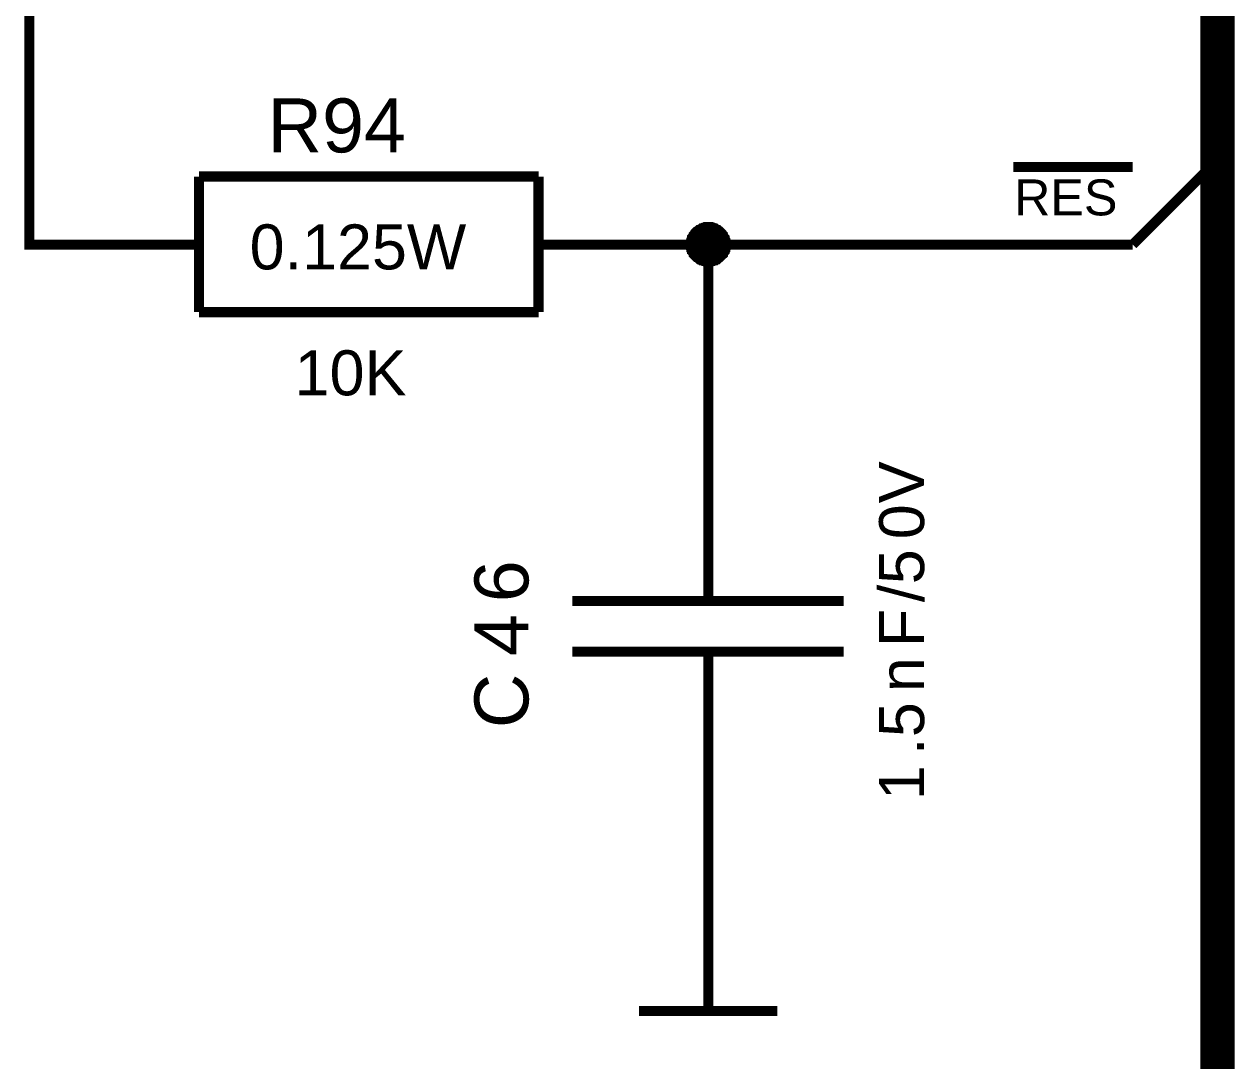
# Model space of a CAD drawing. Header units: millimetres. Extents: x -2024 to 917, y -725 to 13.
# Drawn here: x -1724.16 to -1688.51, y -433.21 to -402.68 of the extents above; entities that cross this region are included whole.
import ezdxf

# ---------------------------------------------------------------- set-up
doc = ezdxf.new("R2010")
doc.units = ezdxf.units.MM
doc.styles.get("Standard").update_dxf_attribs({"font": 'arial.ttf'})

msp = doc.modelspace()

# ---------------------------------------------------------------- linework, layer by layer
at = {"color": 7}
for points, const_width in [([(-1689.021, -279.172), (-1689.021, -474.17)], 1.016), ([(-1724.009, -376.671), (-1724.009, -409.176), (-1721.51, -409.176)], 0.3), ([(-1691.52, -409.176), (-1689.021, -406.676)], 0.3), ([(-1719.011, -407.172), (-1719.011, -411.163)], 0.3), ([(-1719.011, -407.172), (-1709.014, -407.172)], 0.3), ([(-1709.014, -407.172), (-1709.014, -411.163)], 0.3), ([(-1693.82, -406.891), (-1695.029, -406.891)], 0.3), ([(-1692.612, -406.891), (-1693.82, -406.891)], 0.3), ([(-1691.52, -406.891), (-1692.612, -406.891)], 0.3), ([(-1704.529, -409.176), (-1704.529, -409.143), (-1704.529, -409.126), (-1704.529, -409.093), (-1704.512, -409.077), (-1704.512, -409.044), (-1704.512, -409.027), (-1704.496, -408.994), (-1704.496, -408.977), (-1704.479, -408.961), (-1704.463, -408.928), (-1704.446, -408.911), (-1704.446, -408.895), (-1704.43, -408.878), (-1704.413, -408.845), (-1704.396, -408.828), (-1704.38, -408.812), (-1704.363, -408.795), (-1704.347, -408.779), (-1704.314, -408.762), (-1704.297, -408.746), (-1704.281, -408.746), (-1704.264, -408.729), (-1704.231, -408.712), (-1704.214, -408.696), (-1704.198, -408.696), (-1704.165, -408.679), (-1704.148, -408.679), (-1704.115, -408.679), (-1704.099, -408.663), (-1704.065, -408.663), (-1704.049, -408.663), (-1704.016, -408.663)], 0.3), ([(-1704.529, -409.176), (-1704.529, -409.143), (-1704.529, -409.126), (-1704.529, -409.093), (-1704.512, -409.077), (-1704.512, -409.044), (-1704.512, -409.027), (-1704.496, -408.994), (-1704.496, -408.977), (-1704.479, -408.961), (-1704.463, -408.928), (-1704.446, -408.911), (-1704.446, -408.895), (-1704.43, -408.878), (-1704.413, -408.845), (-1704.396, -408.828), (-1704.38, -408.812), (-1704.363, -408.795), (-1704.347, -408.779), (-1704.314, -408.762), (-1704.297, -408.746), (-1704.281, -408.746), (-1704.264, -408.729), (-1704.231, -408.712), (-1704.214, -408.696), (-1704.198, -408.696), (-1704.165, -408.679), (-1704.148, -408.679), (-1704.115, -408.679), (-1704.099, -408.663), (-1704.065, -408.663), (-1704.049, -408.663), (-1704.016, -408.663)], 0.3), ([(-1704.529, -409.176), (-1704.529, -409.143), (-1704.529, -409.126), (-1704.529, -409.093), (-1704.512, -409.077), (-1704.512, -409.044), (-1704.512, -409.027), (-1704.496, -408.994), (-1704.496, -408.977), (-1704.479, -408.961), (-1704.463, -408.928), (-1704.446, -408.911), (-1704.446, -408.895), (-1704.43, -408.878), (-1704.413, -408.845), (-1704.396, -408.828), (-1704.38, -408.812), (-1704.363, -408.795), (-1704.347, -408.779), (-1704.314, -408.762), (-1704.297, -408.746), (-1704.281, -408.746), (-1704.264, -408.729), (-1704.231, -408.712), (-1704.214, -408.696), (-1704.198, -408.696), (-1704.165, -408.679), (-1704.148, -408.679), (-1704.115, -408.679), (-1704.099, -408.663), (-1704.065, -408.663), (-1704.049, -408.663), (-1704.016, -408.663)], 0.3), ([(-1704.529, -409.176), (-1704.529, -409.143), (-1704.529, -409.126), (-1704.529, -409.093), (-1704.512, -409.077), (-1704.512, -409.044), (-1704.512, -409.027), (-1704.496, -408.994), (-1704.496, -408.977), (-1704.479, -408.961), (-1704.463, -408.928), (-1704.446, -408.911), (-1704.446, -408.895), (-1704.43, -408.878), (-1704.413, -408.845), (-1704.396, -408.828), (-1704.38, -408.812), (-1704.363, -408.795), (-1704.347, -408.779), (-1704.314, -408.762), (-1704.297, -408.746), (-1704.281, -408.746), (-1704.264, -408.729), (-1704.231, -408.712), (-1704.214, -408.696), (-1704.198, -408.696), (-1704.165, -408.679), (-1704.148, -408.679), (-1704.115, -408.679), (-1704.099, -408.663), (-1704.065, -408.663), (-1704.049, -408.663), (-1704.016, -408.663)], 0.3), ([(-1704.529, -409.176), (-1704.529, -409.143), (-1704.529, -409.126), (-1704.529, -409.093), (-1704.512, -409.077), (-1704.512, -409.044), (-1704.512, -409.027), (-1704.496, -408.994), (-1704.496, -408.977), (-1704.479, -408.961), (-1704.463, -408.928), (-1704.446, -408.911), (-1704.446, -408.895), (-1704.43, -408.878), (-1704.413, -408.845), (-1704.396, -408.828), (-1704.38, -408.812), (-1704.363, -408.795), (-1704.347, -408.779), (-1704.314, -408.762), (-1704.297, -408.746), (-1704.281, -408.746), (-1704.264, -408.729), (-1704.231, -408.712), (-1704.214, -408.696), (-1704.198, -408.696), (-1704.165, -408.679), (-1704.148, -408.679), (-1704.115, -408.679), (-1704.099, -408.663), (-1704.065, -408.663), (-1704.049, -408.663), (-1704.016, -408.663)], 0.0991), ([(-1704.529, -409.176), (-1704.529, -409.143), (-1704.529, -409.126), (-1704.529, -409.093), (-1704.512, -409.077), (-1704.512, -409.044), (-1704.512, -409.027), (-1704.496, -408.994), (-1704.496, -408.977), (-1704.479, -408.961), (-1704.463, -408.928), (-1704.446, -408.911), (-1704.446, -408.895), (-1704.43, -408.878), (-1704.413, -408.845), (-1704.396, -408.828), (-1704.38, -408.812), (-1704.363, -408.795), (-1704.347, -408.779), (-1704.314, -408.762), (-1704.297, -408.746), (-1704.281, -408.746), (-1704.264, -408.729), (-1704.231, -408.712), (-1704.214, -408.696), (-1704.198, -408.696), (-1704.165, -408.679), (-1704.148, -408.679), (-1704.115, -408.679), (-1704.099, -408.663), (-1704.065, -408.663), (-1704.049, -408.663), (-1704.016, -408.663)], 0.0991), ([(-1704.529, -409.176), (-1704.529, -409.143), (-1704.529, -409.126), (-1704.529, -409.093), (-1704.512, -409.077), (-1704.512, -409.044), (-1704.512, -409.027), (-1704.496, -408.994), (-1704.496, -408.977), (-1704.479, -408.961), (-1704.463, -408.928), (-1704.446, -408.911), (-1704.446, -408.895), (-1704.43, -408.878), (-1704.413, -408.845), (-1704.396, -408.828), (-1704.38, -408.812), (-1704.363, -408.795), (-1704.347, -408.779), (-1704.314, -408.762), (-1704.297, -408.746), (-1704.281, -408.746), (-1704.264, -408.729), (-1704.231, -408.712), (-1704.214, -408.696), (-1704.198, -408.696), (-1704.165, -408.679), (-1704.148, -408.679), (-1704.115, -408.679), (-1704.099, -408.663), (-1704.065, -408.663), (-1704.049, -408.663), (-1704.016, -408.663)], 0.0991), ([(-1704.529, -409.176), (-1704.529, -409.143), (-1704.529, -409.126), (-1704.529, -409.093), (-1704.512, -409.077), (-1704.512, -409.044), (-1704.512, -409.027), (-1704.496, -408.994), (-1704.496, -408.977), (-1704.479, -408.961), (-1704.463, -408.928), (-1704.446, -408.911), (-1704.446, -408.895), (-1704.43, -408.878), (-1704.413, -408.845), (-1704.396, -408.828), (-1704.38, -408.812), (-1704.363, -408.795), (-1704.347, -408.779), (-1704.314, -408.762), (-1704.297, -408.746), (-1704.281, -408.746), (-1704.264, -408.729), (-1704.231, -408.712), (-1704.214, -408.696), (-1704.198, -408.696), (-1704.165, -408.679), (-1704.148, -408.679), (-1704.115, -408.679), (-1704.099, -408.663), (-1704.065, -408.663), (-1704.049, -408.663), (-1704.016, -408.663)], 0.0991), ([(-1704.016, -408.663), (-1704.016, -408.663)], 0.3), ([(-1704.016, -408.663), (-1703.983, -408.663), (-1703.966, -408.663), (-1703.933, -408.663), (-1703.916, -408.679), (-1703.883, -408.679), (-1703.867, -408.679), (-1703.834, -408.696), (-1703.817, -408.696), (-1703.801, -408.712), (-1703.768, -408.729), (-1703.751, -408.746), (-1703.734, -408.746), (-1703.718, -408.762), (-1703.685, -408.779), (-1703.668, -408.795), (-1703.652, -408.812), (-1703.635, -408.828), (-1703.619, -408.845), (-1703.602, -408.878), (-1703.585, -408.895), (-1703.585, -408.911), (-1703.569, -408.928), (-1703.552, -408.961), (-1703.536, -408.977), (-1703.536, -408.994), (-1703.519, -409.027), (-1703.519, -409.044), (-1703.519, -409.077), (-1703.503, -409.093), (-1703.503, -409.126), (-1703.503, -409.143), (-1703.503, -409.176)], 0.3), ([(-1704.016, -408.663), (-1704.016, -408.663)], 0.3), ([(-1704.016, -408.663), (-1703.983, -408.663), (-1703.966, -408.663), (-1703.933, -408.663), (-1703.916, -408.679), (-1703.883, -408.679), (-1703.867, -408.679), (-1703.834, -408.696), (-1703.817, -408.696), (-1703.801, -408.712), (-1703.768, -408.729), (-1703.751, -408.746), (-1703.734, -408.746), (-1703.718, -408.762), (-1703.685, -408.779), (-1703.668, -408.795), (-1703.652, -408.812), (-1703.635, -408.828), (-1703.619, -408.845), (-1703.602, -408.878), (-1703.585, -408.895), (-1703.585, -408.911), (-1703.569, -408.928), (-1703.552, -408.961), (-1703.536, -408.977), (-1703.536, -408.994), (-1703.519, -409.027), (-1703.519, -409.044), (-1703.519, -409.077), (-1703.503, -409.093), (-1703.503, -409.126), (-1703.503, -409.143), (-1703.503, -409.176)], 0.3), ([(-1704.016, -408.663), (-1704.016, -408.663)], 0.3), ([(-1704.016, -408.663), (-1703.983, -408.663), (-1703.966, -408.663), (-1703.933, -408.663), (-1703.916, -408.679), (-1703.883, -408.679), (-1703.867, -408.679), (-1703.834, -408.696), (-1703.817, -408.696), (-1703.801, -408.712), (-1703.768, -408.729), (-1703.751, -408.746), (-1703.734, -408.746), (-1703.718, -408.762), (-1703.685, -408.779), (-1703.668, -408.795), (-1703.652, -408.812), (-1703.635, -408.828), (-1703.619, -408.845), (-1703.602, -408.878), (-1703.585, -408.895), (-1703.585, -408.911), (-1703.569, -408.928), (-1703.552, -408.961), (-1703.536, -408.977), (-1703.536, -408.994), (-1703.519, -409.027), (-1703.519, -409.044), (-1703.519, -409.077), (-1703.503, -409.093), (-1703.503, -409.126), (-1703.503, -409.143), (-1703.503, -409.176)], 0.3), ([(-1704.016, -408.663), (-1704.016, -408.663)], 0.3), ([(-1704.016, -408.663), (-1703.983, -408.663), (-1703.966, -408.663), (-1703.933, -408.663), (-1703.916, -408.679), (-1703.883, -408.679), (-1703.867, -408.679), (-1703.834, -408.696), (-1703.817, -408.696), (-1703.801, -408.712), (-1703.768, -408.729), (-1703.751, -408.746), (-1703.734, -408.746), (-1703.718, -408.762), (-1703.685, -408.779), (-1703.668, -408.795), (-1703.652, -408.812), (-1703.635, -408.828), (-1703.619, -408.845), (-1703.602, -408.878), (-1703.585, -408.895), (-1703.585, -408.911), (-1703.569, -408.928), (-1703.552, -408.961), (-1703.536, -408.977), (-1703.536, -408.994), (-1703.519, -409.027), (-1703.519, -409.044), (-1703.519, -409.077), (-1703.503, -409.093), (-1703.503, -409.126), (-1703.503, -409.143), (-1703.503, -409.176)], 0.3), ([(-1704.016, -408.663), (-1704.016, -408.663)], 0.0991), ([(-1704.016, -408.663), (-1703.983, -408.663), (-1703.966, -408.663), (-1703.933, -408.663), (-1703.916, -408.679), (-1703.883, -408.679), (-1703.867, -408.679), (-1703.834, -408.696), (-1703.817, -408.696), (-1703.801, -408.712), (-1703.768, -408.729), (-1703.751, -408.746), (-1703.734, -408.746), (-1703.718, -408.762), (-1703.685, -408.779), (-1703.668, -408.795), (-1703.652, -408.812), (-1703.635, -408.828), (-1703.619, -408.845), (-1703.602, -408.878), (-1703.585, -408.895), (-1703.585, -408.911), (-1703.569, -408.928), (-1703.552, -408.961), (-1703.536, -408.977), (-1703.536, -408.994), (-1703.519, -409.027), (-1703.519, -409.044), (-1703.519, -409.077), (-1703.503, -409.093), (-1703.503, -409.126), (-1703.503, -409.143), (-1703.503, -409.176)], 0.0991), ([(-1704.016, -408.663), (-1704.016, -408.663)], 0.0991), ([(-1704.016, -408.663), (-1703.983, -408.663), (-1703.966, -408.663), (-1703.933, -408.663), (-1703.916, -408.679), (-1703.883, -408.679), (-1703.867, -408.679), (-1703.834, -408.696), (-1703.817, -408.696), (-1703.801, -408.712), (-1703.768, -408.729), (-1703.751, -408.746), (-1703.734, -408.746), (-1703.718, -408.762), (-1703.685, -408.779), (-1703.668, -408.795), (-1703.652, -408.812), (-1703.635, -408.828), (-1703.619, -408.845), (-1703.602, -408.878), (-1703.585, -408.895), (-1703.585, -408.911), (-1703.569, -408.928), (-1703.552, -408.961), (-1703.536, -408.977), (-1703.536, -408.994), (-1703.519, -409.027), (-1703.519, -409.044), (-1703.519, -409.077), (-1703.503, -409.093), (-1703.503, -409.126), (-1703.503, -409.143), (-1703.503, -409.176)], 0.0991), ([(-1704.016, -408.663), (-1704.016, -408.663)], 0.0991), ([(-1704.016, -408.663), (-1703.983, -408.663), (-1703.966, -408.663), (-1703.933, -408.663), (-1703.916, -408.679), (-1703.883, -408.679), (-1703.867, -408.679), (-1703.834, -408.696), (-1703.817, -408.696), (-1703.801, -408.712), (-1703.768, -408.729), (-1703.751, -408.746), (-1703.734, -408.746), (-1703.718, -408.762), (-1703.685, -408.779), (-1703.668, -408.795), (-1703.652, -408.812), (-1703.635, -408.828), (-1703.619, -408.845), (-1703.602, -408.878), (-1703.585, -408.895), (-1703.585, -408.911), (-1703.569, -408.928), (-1703.552, -408.961), (-1703.536, -408.977), (-1703.536, -408.994), (-1703.519, -409.027), (-1703.519, -409.044), (-1703.519, -409.077), (-1703.503, -409.093), (-1703.503, -409.126), (-1703.503, -409.143), (-1703.503, -409.176)], 0.0991), ([(-1704.016, -408.663), (-1704.016, -408.663)], 0.0991), ([(-1704.016, -408.663), (-1703.983, -408.663), (-1703.966, -408.663), (-1703.933, -408.663), (-1703.916, -408.679), (-1703.883, -408.679), (-1703.867, -408.679), (-1703.834, -408.696), (-1703.817, -408.696), (-1703.801, -408.712), (-1703.768, -408.729), (-1703.751, -408.746), (-1703.734, -408.746), (-1703.718, -408.762), (-1703.685, -408.779), (-1703.668, -408.795), (-1703.652, -408.812), (-1703.635, -408.828), (-1703.619, -408.845), (-1703.602, -408.878), (-1703.585, -408.895), (-1703.585, -408.911), (-1703.569, -408.928), (-1703.552, -408.961), (-1703.536, -408.977), (-1703.536, -408.994), (-1703.519, -409.027), (-1703.519, -409.044), (-1703.519, -409.077), (-1703.503, -409.093), (-1703.503, -409.126), (-1703.503, -409.143), (-1703.503, -409.176)], 0.0991), ([(-1719.011, -409.176), (-1721.51, -409.176)], 0.3), ([(-1709.014, -409.176), (-1706.515, -409.176)], 0.3), ([(-1706.515, -409.176), (-1704.016, -409.176), (-1691.52, -409.176)], 0.3), ([(-1704.016, -409.673), (-1704.049, -409.673), (-1704.065, -409.673), (-1704.099, -409.673), (-1704.115, -409.656), (-1704.148, -409.656), (-1704.165, -409.656), (-1704.198, -409.64), (-1704.214, -409.64), (-1704.231, -409.623), (-1704.264, -409.607), (-1704.281, -409.607), (-1704.297, -409.59), (-1704.314, -409.573), (-1704.347, -409.557), (-1704.363, -409.54), (-1704.38, -409.524), (-1704.396, -409.507), (-1704.413, -409.491), (-1704.43, -409.474), (-1704.446, -409.458), (-1704.446, -409.441), (-1704.463, -409.408), (-1704.479, -409.391), (-1704.496, -409.375), (-1704.496, -409.342), (-1704.512, -409.325), (-1704.512, -409.309), (-1704.512, -409.275), (-1704.529, -409.259), (-1704.529, -409.226), (-1704.529, -409.209), (-1704.529, -409.176)], 0.3), ([(-1704.529, -409.176), (-1704.529, -409.176)], 0.3), ([(-1704.016, -409.673), (-1704.049, -409.673), (-1704.065, -409.673), (-1704.099, -409.673), (-1704.115, -409.656), (-1704.148, -409.656), (-1704.165, -409.656), (-1704.198, -409.64), (-1704.214, -409.64), (-1704.231, -409.623), (-1704.264, -409.607), (-1704.281, -409.607), (-1704.297, -409.59), (-1704.314, -409.573), (-1704.347, -409.557), (-1704.363, -409.54), (-1704.38, -409.524), (-1704.396, -409.507), (-1704.413, -409.491), (-1704.43, -409.474), (-1704.446, -409.458), (-1704.446, -409.441), (-1704.463, -409.408), (-1704.479, -409.391), (-1704.496, -409.375), (-1704.496, -409.342), (-1704.512, -409.325), (-1704.512, -409.309), (-1704.512, -409.275), (-1704.529, -409.259), (-1704.529, -409.226), (-1704.529, -409.209), (-1704.529, -409.176)], 0.3), ([(-1704.529, -409.176), (-1704.529, -409.176)], 0.3), ([(-1704.016, -409.673), (-1704.049, -409.673), (-1704.065, -409.673), (-1704.099, -409.673), (-1704.115, -409.656), (-1704.148, -409.656), (-1704.165, -409.656), (-1704.198, -409.64), (-1704.214, -409.64), (-1704.231, -409.623), (-1704.264, -409.607), (-1704.281, -409.607), (-1704.297, -409.59), (-1704.314, -409.573), (-1704.347, -409.557), (-1704.363, -409.54), (-1704.38, -409.524), (-1704.396, -409.507), (-1704.413, -409.491), (-1704.43, -409.474), (-1704.446, -409.458), (-1704.446, -409.441), (-1704.463, -409.408), (-1704.479, -409.391), (-1704.496, -409.375), (-1704.496, -409.342), (-1704.512, -409.325), (-1704.512, -409.309), (-1704.512, -409.275), (-1704.529, -409.259), (-1704.529, -409.226), (-1704.529, -409.209), (-1704.529, -409.176)], 0.3), ([(-1704.529, -409.176), (-1704.529, -409.176)], 0.3), ([(-1704.016, -409.673), (-1704.049, -409.673), (-1704.065, -409.673), (-1704.099, -409.673), (-1704.115, -409.656), (-1704.148, -409.656), (-1704.165, -409.656), (-1704.198, -409.64), (-1704.214, -409.64), (-1704.231, -409.623), (-1704.264, -409.607), (-1704.281, -409.607), (-1704.297, -409.59), (-1704.314, -409.573), (-1704.347, -409.557), (-1704.363, -409.54), (-1704.38, -409.524), (-1704.396, -409.507), (-1704.413, -409.491), (-1704.43, -409.474), (-1704.446, -409.458), (-1704.446, -409.441), (-1704.463, -409.408), (-1704.479, -409.391), (-1704.496, -409.375), (-1704.496, -409.342), (-1704.512, -409.325), (-1704.512, -409.309), (-1704.512, -409.275), (-1704.529, -409.259), (-1704.529, -409.226), (-1704.529, -409.209), (-1704.529, -409.176)], 0.3), ([(-1704.529, -409.176), (-1704.529, -409.176)], 0.3), ([(-1704.016, -409.673), (-1704.049, -409.673), (-1704.065, -409.673), (-1704.099, -409.673), (-1704.115, -409.656), (-1704.148, -409.656), (-1704.165, -409.656), (-1704.198, -409.64), (-1704.214, -409.64), (-1704.231, -409.623), (-1704.264, -409.607), (-1704.281, -409.607), (-1704.297, -409.59), (-1704.314, -409.573), (-1704.347, -409.557), (-1704.363, -409.54), (-1704.38, -409.524), (-1704.396, -409.507), (-1704.413, -409.491), (-1704.43, -409.474), (-1704.446, -409.458), (-1704.446, -409.441), (-1704.463, -409.408), (-1704.479, -409.391), (-1704.496, -409.375), (-1704.496, -409.342), (-1704.512, -409.325), (-1704.512, -409.309), (-1704.512, -409.275), (-1704.529, -409.259), (-1704.529, -409.226), (-1704.529, -409.209), (-1704.529, -409.176)], 0.0991), ([(-1704.529, -409.176), (-1704.529, -409.176)], 0.0991), ([(-1704.016, -409.673), (-1704.049, -409.673), (-1704.065, -409.673), (-1704.099, -409.673), (-1704.115, -409.656), (-1704.148, -409.656), (-1704.165, -409.656), (-1704.198, -409.64), (-1704.214, -409.64), (-1704.231, -409.623), (-1704.264, -409.607), (-1704.281, -409.607), (-1704.297, -409.59), (-1704.314, -409.573), (-1704.347, -409.557), (-1704.363, -409.54), (-1704.38, -409.524), (-1704.396, -409.507), (-1704.413, -409.491), (-1704.43, -409.474), (-1704.446, -409.458), (-1704.446, -409.441), (-1704.463, -409.408), (-1704.479, -409.391), (-1704.496, -409.375), (-1704.496, -409.342), (-1704.512, -409.325), (-1704.512, -409.309), (-1704.512, -409.275), (-1704.529, -409.259), (-1704.529, -409.226), (-1704.529, -409.209), (-1704.529, -409.176)], 0.0991), ([(-1704.529, -409.176), (-1704.529, -409.176)], 0.0991), ([(-1704.016, -409.673), (-1704.049, -409.673), (-1704.065, -409.673), (-1704.099, -409.673), (-1704.115, -409.656), (-1704.148, -409.656), (-1704.165, -409.656), (-1704.198, -409.64), (-1704.214, -409.64), (-1704.231, -409.623), (-1704.264, -409.607), (-1704.281, -409.607), (-1704.297, -409.59), (-1704.314, -409.573), (-1704.347, -409.557), (-1704.363, -409.54), (-1704.38, -409.524), (-1704.396, -409.507), (-1704.413, -409.491), (-1704.43, -409.474), (-1704.446, -409.458), (-1704.446, -409.441), (-1704.463, -409.408), (-1704.479, -409.391), (-1704.496, -409.375), (-1704.496, -409.342), (-1704.512, -409.325), (-1704.512, -409.309), (-1704.512, -409.275), (-1704.529, -409.259), (-1704.529, -409.226), (-1704.529, -409.209), (-1704.529, -409.176)], 0.0991), ([(-1704.529, -409.176), (-1704.529, -409.176)], 0.0991), ([(-1704.016, -409.673), (-1704.049, -409.673), (-1704.065, -409.673), (-1704.099, -409.673), (-1704.115, -409.656), (-1704.148, -409.656), (-1704.165, -409.656), (-1704.198, -409.64), (-1704.214, -409.64), (-1704.231, -409.623), (-1704.264, -409.607), (-1704.281, -409.607), (-1704.297, -409.59), (-1704.314, -409.573), (-1704.347, -409.557), (-1704.363, -409.54), (-1704.38, -409.524), (-1704.396, -409.507), (-1704.413, -409.491), (-1704.43, -409.474), (-1704.446, -409.458), (-1704.446, -409.441), (-1704.463, -409.408), (-1704.479, -409.391), (-1704.496, -409.375), (-1704.496, -409.342), (-1704.512, -409.325), (-1704.512, -409.309), (-1704.512, -409.275), (-1704.529, -409.259), (-1704.529, -409.226), (-1704.529, -409.209), (-1704.529, -409.176)], 0.0991), ([(-1704.529, -409.176), (-1704.529, -409.176)], 0.0991), ([(-1703.503, -409.176), (-1703.503, -409.209), (-1703.503, -409.226), (-1703.503, -409.259), (-1703.519, -409.275), (-1703.519, -409.309), (-1703.519, -409.325), (-1703.536, -409.342), (-1703.536, -409.375), (-1703.552, -409.391), (-1703.569, -409.408), (-1703.585, -409.441), (-1703.585, -409.458), (-1703.602, -409.474), (-1703.619, -409.491), (-1703.635, -409.507), (-1703.652, -409.524), (-1703.668, -409.54), (-1703.685, -409.557), (-1703.718, -409.573), (-1703.734, -409.59), (-1703.751, -409.607), (-1703.768, -409.607), (-1703.801, -409.623), (-1703.817, -409.64), (-1703.834, -409.64), (-1703.867, -409.656), (-1703.883, -409.656), (-1703.916, -409.656), (-1703.933, -409.673), (-1703.966, -409.673), (-1703.983, -409.673), (-1704.016, -409.673)], 0.3), ([(-1704.016, -416.677), (-1704.016, -409.176)], 0.3), ([(-1703.503, -409.176), (-1703.503, -409.209), (-1703.503, -409.226), (-1703.503, -409.259), (-1703.519, -409.275), (-1703.519, -409.309), (-1703.519, -409.325), (-1703.536, -409.342), (-1703.536, -409.375), (-1703.552, -409.391), (-1703.569, -409.408), (-1703.585, -409.441), (-1703.585, -409.458), (-1703.602, -409.474), (-1703.619, -409.491), (-1703.635, -409.507), (-1703.652, -409.524), (-1703.668, -409.54), (-1703.685, -409.557), (-1703.718, -409.573), (-1703.734, -409.59), (-1703.751, -409.607), (-1703.768, -409.607), (-1703.801, -409.623), (-1703.817, -409.64), (-1703.834, -409.64), (-1703.867, -409.656), (-1703.883, -409.656), (-1703.916, -409.656), (-1703.933, -409.673), (-1703.966, -409.673), (-1703.983, -409.673), (-1704.016, -409.673)], 0.3), ([(-1703.503, -409.176), (-1703.503, -409.209), (-1703.503, -409.226), (-1703.503, -409.259), (-1703.519, -409.275), (-1703.519, -409.309), (-1703.519, -409.325), (-1703.536, -409.342), (-1703.536, -409.375), (-1703.552, -409.391), (-1703.569, -409.408), (-1703.585, -409.441), (-1703.585, -409.458), (-1703.602, -409.474), (-1703.619, -409.491), (-1703.635, -409.507), (-1703.652, -409.524), (-1703.668, -409.54), (-1703.685, -409.557), (-1703.718, -409.573), (-1703.734, -409.59), (-1703.751, -409.607), (-1703.768, -409.607), (-1703.801, -409.623), (-1703.817, -409.64), (-1703.834, -409.64), (-1703.867, -409.656), (-1703.883, -409.656), (-1703.916, -409.656), (-1703.933, -409.673), (-1703.966, -409.673), (-1703.983, -409.673), (-1704.016, -409.673)], 0.3), ([(-1703.503, -409.176), (-1703.503, -409.209), (-1703.503, -409.226), (-1703.503, -409.259), (-1703.519, -409.275), (-1703.519, -409.309), (-1703.519, -409.325), (-1703.536, -409.342), (-1703.536, -409.375), (-1703.552, -409.391), (-1703.569, -409.408), (-1703.585, -409.441), (-1703.585, -409.458), (-1703.602, -409.474), (-1703.619, -409.491), (-1703.635, -409.507), (-1703.652, -409.524), (-1703.668, -409.54), (-1703.685, -409.557), (-1703.718, -409.573), (-1703.734, -409.59), (-1703.751, -409.607), (-1703.768, -409.607), (-1703.801, -409.623), (-1703.817, -409.64), (-1703.834, -409.64), (-1703.867, -409.656), (-1703.883, -409.656), (-1703.916, -409.656), (-1703.933, -409.673), (-1703.966, -409.673), (-1703.983, -409.673), (-1704.016, -409.673)], 0.3), ([(-1703.503, -409.176), (-1703.503, -409.209), (-1703.503, -409.226), (-1703.503, -409.259), (-1703.519, -409.275), (-1703.519, -409.309), (-1703.519, -409.325), (-1703.536, -409.342), (-1703.536, -409.375), (-1703.552, -409.391), (-1703.569, -409.408), (-1703.585, -409.441), (-1703.585, -409.458), (-1703.602, -409.474), (-1703.619, -409.491), (-1703.635, -409.507), (-1703.652, -409.524), (-1703.668, -409.54), (-1703.685, -409.557), (-1703.718, -409.573), (-1703.734, -409.59), (-1703.751, -409.607), (-1703.768, -409.607), (-1703.801, -409.623), (-1703.817, -409.64), (-1703.834, -409.64), (-1703.867, -409.656), (-1703.883, -409.656), (-1703.916, -409.656), (-1703.933, -409.673), (-1703.966, -409.673), (-1703.983, -409.673), (-1704.016, -409.673)], 0.0991), ([(-1703.503, -409.176), (-1703.503, -409.209), (-1703.503, -409.226), (-1703.503, -409.259), (-1703.519, -409.275), (-1703.519, -409.309), (-1703.519, -409.325), (-1703.536, -409.342), (-1703.536, -409.375), (-1703.552, -409.391), (-1703.569, -409.408), (-1703.585, -409.441), (-1703.585, -409.458), (-1703.602, -409.474), (-1703.619, -409.491), (-1703.635, -409.507), (-1703.652, -409.524), (-1703.668, -409.54), (-1703.685, -409.557), (-1703.718, -409.573), (-1703.734, -409.59), (-1703.751, -409.607), (-1703.768, -409.607), (-1703.801, -409.623), (-1703.817, -409.64), (-1703.834, -409.64), (-1703.867, -409.656), (-1703.883, -409.656), (-1703.916, -409.656), (-1703.933, -409.673), (-1703.966, -409.673), (-1703.983, -409.673), (-1704.016, -409.673)], 0.0991), ([(-1703.503, -409.176), (-1703.503, -409.209), (-1703.503, -409.226), (-1703.503, -409.259), (-1703.519, -409.275), (-1703.519, -409.309), (-1703.519, -409.325), (-1703.536, -409.342), (-1703.536, -409.375), (-1703.552, -409.391), (-1703.569, -409.408), (-1703.585, -409.441), (-1703.585, -409.458), (-1703.602, -409.474), (-1703.619, -409.491), (-1703.635, -409.507), (-1703.652, -409.524), (-1703.668, -409.54), (-1703.685, -409.557), (-1703.718, -409.573), (-1703.734, -409.59), (-1703.751, -409.607), (-1703.768, -409.607), (-1703.801, -409.623), (-1703.817, -409.64), (-1703.834, -409.64), (-1703.867, -409.656), (-1703.883, -409.656), (-1703.916, -409.656), (-1703.933, -409.673), (-1703.966, -409.673), (-1703.983, -409.673), (-1704.016, -409.673)], 0.0991), ([(-1703.503, -409.176), (-1703.503, -409.209), (-1703.503, -409.226), (-1703.503, -409.259), (-1703.519, -409.275), (-1703.519, -409.309), (-1703.519, -409.325), (-1703.536, -409.342), (-1703.536, -409.375), (-1703.552, -409.391), (-1703.569, -409.408), (-1703.585, -409.441), (-1703.585, -409.458), (-1703.602, -409.474), (-1703.619, -409.491), (-1703.635, -409.507), (-1703.652, -409.524), (-1703.668, -409.54), (-1703.685, -409.557), (-1703.718, -409.573), (-1703.734, -409.59), (-1703.751, -409.607), (-1703.768, -409.607), (-1703.801, -409.623), (-1703.817, -409.64), (-1703.834, -409.64), (-1703.867, -409.656), (-1703.883, -409.656), (-1703.916, -409.656), (-1703.933, -409.673), (-1703.966, -409.673), (-1703.983, -409.673), (-1704.016, -409.673)], 0.0991), ([(-1703.503, -409.176), (-1703.503, -409.176), (-1703.503, -409.176), (-1703.503, -409.176), (-1703.503, -409.176), (-1703.503, -409.176), (-1703.503, -409.176), (-1703.503, -409.176), (-1703.503, -409.176), (-1703.503, -409.176), (-1703.503, -409.176), (-1703.503, -409.176), (-1703.503, -409.176), (-1703.503, -409.176), (-1703.503, -409.176), (-1703.503, -409.176), (-1703.503, -409.176), (-1703.503, -409.176), (-1703.503, -409.176), (-1703.503, -409.176), (-1703.503, -409.176), (-1703.503, -409.176), (-1703.503, -409.176), (-1703.503, -409.176), (-1703.503, -409.176), (-1703.503, -409.176), (-1703.503, -409.176), (-1703.503, -409.176), (-1703.503, -409.176), (-1703.503, -409.176), (-1703.503, -409.176), (-1703.503, -409.176), (-1703.503, -409.176)], 0.3), ([(-1703.503, -409.176), (-1703.503, -409.176)], 0.3), ([(-1703.503, -409.176), (-1703.503, -409.176), (-1703.503, -409.176), (-1703.503, -409.176), (-1703.503, -409.176), (-1703.503, -409.176), (-1703.503, -409.176), (-1703.503, -409.176), (-1703.503, -409.176), (-1703.503, -409.176), (-1703.503, -409.176), (-1703.503, -409.176), (-1703.503, -409.176), (-1703.503, -409.176), (-1703.503, -409.176), (-1703.503, -409.176), (-1703.503, -409.176), (-1703.503, -409.176), (-1703.503, -409.176), (-1703.503, -409.176), (-1703.503, -409.176), (-1703.503, -409.176), (-1703.503, -409.176), (-1703.503, -409.176), (-1703.503, -409.176), (-1703.503, -409.176), (-1703.503, -409.176), (-1703.503, -409.176), (-1703.503, -409.176), (-1703.503, -409.176), (-1703.503, -409.176), (-1703.503, -409.176), (-1703.503, -409.176)], 0.3), ([(-1703.503, -409.176), (-1703.503, -409.176)], 0.3), ([(-1703.503, -409.176), (-1703.503, -409.176), (-1703.503, -409.176), (-1703.503, -409.176), (-1703.503, -409.176), (-1703.503, -409.176), (-1703.503, -409.176), (-1703.503, -409.176), (-1703.503, -409.176), (-1703.503, -409.176), (-1703.503, -409.176), (-1703.503, -409.176), (-1703.503, -409.176), (-1703.503, -409.176), (-1703.503, -409.176), (-1703.503, -409.176), (-1703.503, -409.176), (-1703.503, -409.176), (-1703.503, -409.176), (-1703.503, -409.176), (-1703.503, -409.176), (-1703.503, -409.176), (-1703.503, -409.176), (-1703.503, -409.176), (-1703.503, -409.176), (-1703.503, -409.176), (-1703.503, -409.176), (-1703.503, -409.176), (-1703.503, -409.176), (-1703.503, -409.176), (-1703.503, -409.176), (-1703.503, -409.176), (-1703.503, -409.176)], 0.3), ([(-1703.503, -409.176), (-1703.503, -409.176)], 0.3), ([(-1703.503, -409.176), (-1703.503, -409.176), (-1703.503, -409.176), (-1703.503, -409.176), (-1703.503, -409.176), (-1703.503, -409.176), (-1703.503, -409.176), (-1703.503, -409.176), (-1703.503, -409.176), (-1703.503, -409.176), (-1703.503, -409.176), (-1703.503, -409.176), (-1703.503, -409.176), (-1703.503, -409.176), (-1703.503, -409.176), (-1703.503, -409.176), (-1703.503, -409.176), (-1703.503, -409.176), (-1703.503, -409.176), (-1703.503, -409.176), (-1703.503, -409.176), (-1703.503, -409.176), (-1703.503, -409.176), (-1703.503, -409.176), (-1703.503, -409.176), (-1703.503, -409.176), (-1703.503, -409.176), (-1703.503, -409.176), (-1703.503, -409.176), (-1703.503, -409.176), (-1703.503, -409.176), (-1703.503, -409.176), (-1703.503, -409.176)], 0.3), ([(-1703.503, -409.176), (-1703.503, -409.176)], 0.3), ([(-1703.503, -409.176), (-1703.503, -409.176), (-1703.503, -409.176), (-1703.503, -409.176), (-1703.503, -409.176), (-1703.503, -409.176), (-1703.503, -409.176), (-1703.503, -409.176), (-1703.503, -409.176), (-1703.503, -409.176), (-1703.503, -409.176), (-1703.503, -409.176), (-1703.503, -409.176), (-1703.503, -409.176), (-1703.503, -409.176), (-1703.503, -409.176), (-1703.503, -409.176), (-1703.503, -409.176), (-1703.503, -409.176), (-1703.503, -409.176), (-1703.503, -409.176), (-1703.503, -409.176), (-1703.503, -409.176), (-1703.503, -409.176), (-1703.503, -409.176), (-1703.503, -409.176), (-1703.503, -409.176), (-1703.503, -409.176), (-1703.503, -409.176), (-1703.503, -409.176), (-1703.503, -409.176), (-1703.503, -409.176), (-1703.503, -409.176)], 0.0991), ([(-1703.503, -409.176), (-1703.503, -409.176)], 0.0991), ([(-1703.503, -409.176), (-1703.503, -409.176), (-1703.503, -409.176), (-1703.503, -409.176), (-1703.503, -409.176), (-1703.503, -409.176), (-1703.503, -409.176), (-1703.503, -409.176), (-1703.503, -409.176), (-1703.503, -409.176), (-1703.503, -409.176), (-1703.503, -409.176), (-1703.503, -409.176), (-1703.503, -409.176), (-1703.503, -409.176), (-1703.503, -409.176), (-1703.503, -409.176), (-1703.503, -409.176), (-1703.503, -409.176), (-1703.503, -409.176), (-1703.503, -409.176), (-1703.503, -409.176), (-1703.503, -409.176), (-1703.503, -409.176), (-1703.503, -409.176), (-1703.503, -409.176), (-1703.503, -409.176), (-1703.503, -409.176), (-1703.503, -409.176), (-1703.503, -409.176), (-1703.503, -409.176), (-1703.503, -409.176), (-1703.503, -409.176)], 0.0991), ([(-1703.503, -409.176), (-1703.503, -409.176)], 0.0991), ([(-1703.503, -409.176), (-1703.503, -409.176), (-1703.503, -409.176), (-1703.503, -409.176), (-1703.503, -409.176), (-1703.503, -409.176), (-1703.503, -409.176), (-1703.503, -409.176), (-1703.503, -409.176), (-1703.503, -409.176), (-1703.503, -409.176), (-1703.503, -409.176), (-1703.503, -409.176), (-1703.503, -409.176), (-1703.503, -409.176), (-1703.503, -409.176), (-1703.503, -409.176), (-1703.503, -409.176), (-1703.503, -409.176), (-1703.503, -409.176), (-1703.503, -409.176), (-1703.503, -409.176), (-1703.503, -409.176), (-1703.503, -409.176), (-1703.503, -409.176), (-1703.503, -409.176), (-1703.503, -409.176), (-1703.503, -409.176), (-1703.503, -409.176), (-1703.503, -409.176), (-1703.503, -409.176), (-1703.503, -409.176), (-1703.503, -409.176)], 0.0991), ([(-1703.503, -409.176), (-1703.503, -409.176)], 0.0991), ([(-1703.503, -409.176), (-1703.503, -409.176), (-1703.503, -409.176), (-1703.503, -409.176), (-1703.503, -409.176), (-1703.503, -409.176), (-1703.503, -409.176), (-1703.503, -409.176), (-1703.503, -409.176), (-1703.503, -409.176), (-1703.503, -409.176), (-1703.503, -409.176), (-1703.503, -409.176), (-1703.503, -409.176), (-1703.503, -409.176), (-1703.503, -409.176), (-1703.503, -409.176), (-1703.503, -409.176), (-1703.503, -409.176), (-1703.503, -409.176), (-1703.503, -409.176), (-1703.503, -409.176), (-1703.503, -409.176), (-1703.503, -409.176), (-1703.503, -409.176), (-1703.503, -409.176), (-1703.503, -409.176), (-1703.503, -409.176), (-1703.503, -409.176), (-1703.503, -409.176), (-1703.503, -409.176), (-1703.503, -409.176), (-1703.503, -409.176)], 0.0991), ([(-1703.503, -409.176), (-1703.503, -409.176)], 0.0991), ([(-1719.011, -411.163), (-1709.014, -411.163)], 0.3), ([(-1704.016, -419.674), (-1704.016, -416.677)], 0.3), ([(-1708.021, -419.674), (-1700.027, -419.674)], 0.3), ([(-1708.021, -421.165), (-1700.027, -421.165)], 0.3), ([(-1704.016, -421.165), (-1704.016, -424.178)], 0.3), ([(-1704.016, -424.178), (-1704.016, -426.662)], 0.3), ([(-1704.016, -426.662), (-1704.016, -431.746)], 0.3), ([(-1706.052, -431.746), (-1701.98, -431.746)], 0.3)]:
    msp.add_lwpolyline(points, dxfattribs=dict(at, const_width=const_width))
at = {"color": 7, "const_width": 0.508}
msp.add_lwpolyline([(-1704.352, -409.162, 1), (-1703.844, -409.162, 1)], format="xyb", close=True, dxfattribs=at)

# ---------------------------------------------------------------- texts
at = {"color": 7}
for s, height, p in [('R94', 1.5897, (-1716.992, -406.46)), ('RES', 1.0598, (-1695.012, -408.315)), ('0.125W', 1.3247, (-1717.521, -409.905)), ('10K', 1.3247, (-1716.197, -413.614))]:
    msp.add_text(s, height=height, dxfattribs=at).set_placement(p)
for s, height, p in [('V', 1.325, (-1697.66, -416.793)), ('0', 1.325, (-1697.66, -417.853)), ('5', 1.325, (-1697.66, -419.178)), ('6', 1.59, (-1709.312, -419.708)), ('/', 1.325, (-1697.66, -419.708)), ('4', 1.59, (-1709.312, -421.297)), ('F', 1.325, (-1697.66, -421.032)), ('n', 1.325, (-1697.66, -422.357)), ('C', 1.59, (-1709.312, -423.417)), ('5', 1.325, (-1697.66, -423.682)), ('.', 1.325, (-1697.66, -424.212)), ('1', 1.325, (-1697.66, -425.536))]:
    msp.add_text(s, height=height, rotation=90, dxfattribs=at).set_placement(p)

doc.saveas('drawing.dxf')
